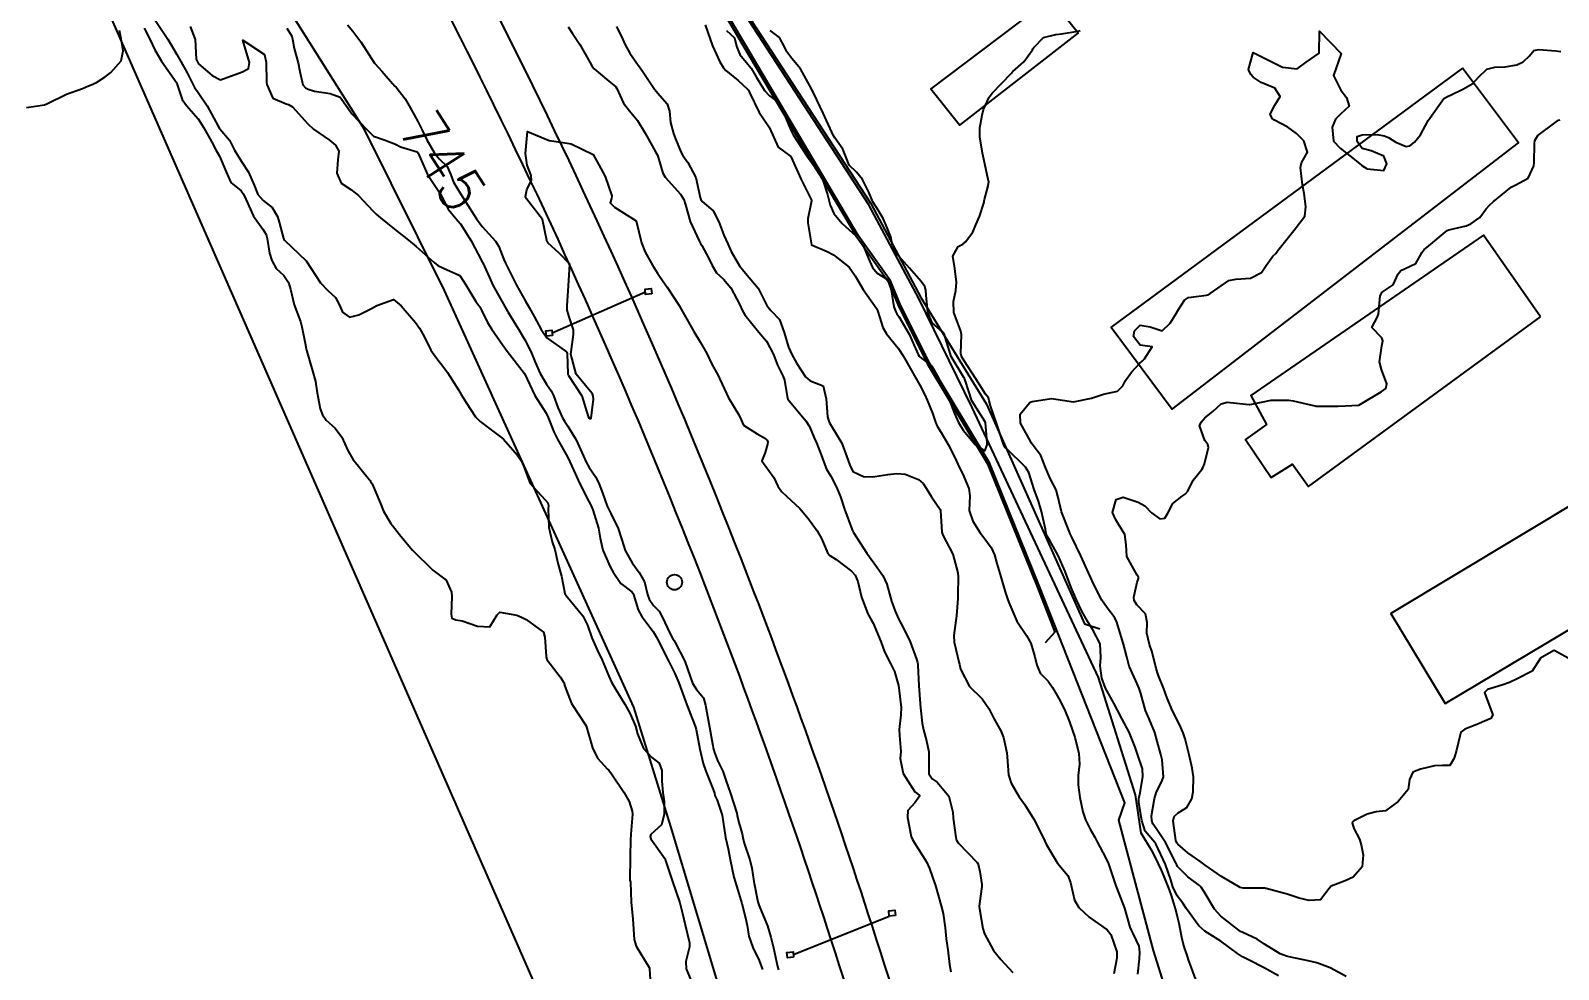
# Model space of a CAD drawing. Header units: metres. Extents: x 307586 to 320046, y 7427249 to 7434250.
# Drawn here: x 317847.4 to 317986.5, y 7431283.3 to 7431368.7 of the extents above; entities that cross this region are included whole.
import ezdxf
from ezdxf.enums import TextEntityAlignment as Align

# ---------------------------------------------------------------- set-up
doc = ezdxf.new("R2010")
doc.units = ezdxf.units.M
doc.header["$MEASUREMENT"] = 0
for name, color, linetype in [('Canaleta de Drenagem', 151, 'Continuous'), ('Cotas', 45, 'Continuous'), ('Curvas de Nivel 1m', 11, 'Continuous'), ('Curvas de Nivel 5m', 15, 'Continuous'), ('Divisa', 42, 'FENCELINE2'), ('Edificações', 30, 'Continuous'), ('Hidrografia', 140, 'Continuous'), ('Linha Férrea', 20, 'Continuous'), ('Portico', 45, 'Continuous'), ('Postes', 20, 'Continuous')]:
    doc.layers.add(name, color=color, linetype=linetype)
doc.styles.add('Style-STANDARD', font='STANDARD.shx')
doc.linetypes.add('FENCELINE2', pattern='A,0.25,-0.1,[132,ltypeshp.shx,S=0.1,R=0,X=-0.1,Y=0],-0.1,1', length=1.45)

msp = doc.modelspace()

# ---------------------------------------------------------------- linework, layer by layer
at = {"layer": 'Canaleta de Drenagem'}
for points in [[(317711.35, 7431642.24), (317738.13, 7431605.86), (317763.76, 7431571.78), (317776.08, 7431555.15), (317781.59, 7431546.59), (317786.01, 7431540.72), (317803.2, 7431518.55), (317828.62, 7431483.24), (317852.68, 7431450.67), (317882.51, 7431409.85), (317897.99, 7431388.52), (317907.86, 7431374.93), (317912.28, 7431367.41), (317922.62, 7431349.98), (317925.54, 7431345.86), (317926.4, 7431343.8), (317929.11, 7431338.36), (317934.57, 7431329.3), (317939.1, 7431318.05), (317940.7, 7431313.98), (317939.8, 7431313)], [(317732.78, 7431616.4), (317736.06, 7431612.49), (317738.72, 7431608.62), (317740.08, 7431606.21), (317742.14, 7431604.63), (317743.04, 7431602.43), (317747.85, 7431596.47), (317762.18, 7431577.19), (317764.51, 7431573.4), (317768.98, 7431567.77), (317775.53, 7431557.96), (317779.06, 7431552.98), (317782.37, 7431548.06), (317800.11, 7431525.98), (317823.75, 7431494.03), (317849.03, 7431459.11), (317877.77, 7431419.31), (317897.08, 7431392.73), (317912.99, 7431369.75), (317923.93, 7431352.98), (317928.48, 7431344.42), (317934.47, 7431334.71), (317943.39, 7431314.72), (317944.78, 7431314.29)]]:
    msp.add_lwpolyline(points, dxfattribs=at)
at = {"layer": 'Curvas de Nivel 1m', "flags": 128}
for points, elevation in [([(317858.78, 7431369.67), (317859.92, 7431367.93), (317860.74, 7431366.54), (317861.1, 7431365.91), (317861.69, 7431364.87), (317862.17, 7431363.9), (317862.36, 7431363.55), (317862.7, 7431363.08), (317863.5, 7431361.88), (317864.52, 7431360.02), (317864.6, 7431359.87), (317864.66, 7431359.79), (317865.53, 7431358.74), (317865.99, 7431357.85), (317866.63, 7431356.8), (317867.28, 7431355.83), (317867.78, 7431354.65), (317868.13, 7431353.82), (317868.59, 7431353.27), (317869.41, 7431352.63), (317869.9, 7431351.8), (317870.07, 7431351.3), (317870.46, 7431349.79), (317870.48, 7431349.73), (317870.54, 7431349.66), (317872.52, 7431347.77), (317873.82, 7431345.76), (317874.49, 7431345.07), (317875.18, 7431344.44), (317875.56, 7431343.73), (317875.84, 7431343.1), (317876.46, 7431342.65), (317877.33, 7431342.84), (317878.47, 7431343.42), (317878.96, 7431343.69), (317880.48, 7431344.26), (317881.18, 7431343.66), (317882.46, 7431342.16), (317882.83, 7431341.65), (317883.28, 7431340.81), (317883.87, 7431339.64), (317884.42, 7431338.88), (317884.97, 7431338.18), (317885.38, 7431337.62), (317886.38, 7431336.04), (317886.64, 7431335.6), (317887.08, 7431334.88), (317887.93, 7431333.58), (317888.35, 7431333.14), (317889.24, 7431332.47), (317890.33, 7431331.67), (317890.48, 7431331.55), (317891.73, 7431330.12), (317892.13, 7431329.53), (317892.3, 7431329.11), (317892.93, 7431327.52), (317894.27, 7431326.03), (317894.52, 7431325.76), (317894.58, 7431325.51), (317894.56, 7431325.21), (317894.62, 7431323.5), (317894.93, 7431322.21), (317895.17, 7431321.5), (317895.44, 7431320.25), (317895.64, 7431319.49), (317895.76, 7431319.07), (317896.06, 7431317.48), (317896.09, 7431317.41), (317896.16, 7431317.33), (317897.7, 7431315.46), (317898.13, 7431314.61), (317898.52, 7431313.45), (317899.02, 7431312.36), (317899.48, 7431311.44), (317900.07, 7431309.97), (317900.31, 7431309.43), (317900.72, 7431308.76), (317901.55, 7431307.41), (317902.03, 7431306.55), (317902.52, 7431305.41), (317902.7, 7431304.72), (317903.25, 7431303.4), (317903.98, 7431302.57), (317904.66, 7431302.06), (317904.91, 7431301.38), (317904.91, 7431300.42), (317905, 7431299.37), (317905.12, 7431298.55), (317905.13, 7431297.37), (317904.86, 7431296.43), (317903.9, 7431295.57), (317903.84, 7431295.38), (317903.9, 7431295.16), (317905.17, 7431293.37), (317905.85, 7431291.36), (317906.53, 7431289.35), (317906.79, 7431288.37), (317907.02, 7431287.35), (317907.43, 7431285.7), (317907.43, 7431285.34), (317907.1, 7431284.01), (317907.13, 7431283.35), (317907.74, 7431281.87)], 748), ([(317847.04, 7431361.72), (317848.69, 7431361.98), (317848.75, 7431362), (317848.9, 7431362.06), (317850.7, 7431362.95), (317852.15, 7431363.46), (317852.71, 7431363.7), (317852.93, 7431363.79), (317853.42, 7431364), (317854.21, 7431364.51), (317854.72, 7431364.9), (317855.67, 7431365.98), (317855.85, 7431366.87), (317855.67, 7431367.98), (317855.52, 7431368.73)], 749), ([(317857.78, 7431368.94), (317858.27, 7431367.94), (317858.75, 7431366.97), (317859.35, 7431365.93), (317860.71, 7431363.99), (317860.74, 7431363.95), (317860.75, 7431363.92), (317861.23, 7431362.45), (317861.61, 7431361.91), (317862.68, 7431360.7), (317863.21, 7431359.88), (317863.94, 7431358.58), (317864.3, 7431357.87), (317864.63, 7431357.29), (317865.24, 7431355.86), (317865.66, 7431354.91), (317866.6, 7431354.13), (317866.82, 7431353.84), (317867.03, 7431353.39), (317867.72, 7431351.83), (317868.56, 7431350.66), (317868.89, 7431350.16), (317868.98, 7431349.81), (317869.18, 7431348.46), (317869.4, 7431347.81), (317869.79, 7431347.08), (317870.5, 7431346.44), (317870.92, 7431345.79), (317871.09, 7431345.18), (317871.44, 7431343.78), (317871.99, 7431342.25), (317872.14, 7431341.77), (317872.43, 7431340.27), (317872.53, 7431339.77), (317872.55, 7431339.64), (317873.11, 7431337.76), (317873.36, 7431336.79), (317873.51, 7431335.76), (317873.8, 7431334.31), (317874.01, 7431333.75), (317874.35, 7431333.27), (317875.15, 7431332.55), (317875.77, 7431331.73), (317876.31, 7431330.5), (317876.76, 7431329.72), (317878.28, 7431327.84), (317878.35, 7431327.77), (317878.39, 7431327.7), (317878.52, 7431327.46), (317879.28, 7431325.68), (317879.56, 7431324.99), (317880.23, 7431323.85), (317880.38, 7431323.67), (317881.03, 7431322.86), (317882.02, 7431321.65), (317882.21, 7431321.45), (317884.05, 7431319.63), (317884.18, 7431319.53), (317885.27, 7431318.71), (317885.74, 7431317.61), (317885.78, 7431317.23), (317885.72, 7431315.61), (317885.78, 7431315.25), (317886.14, 7431315.11), (317886.72, 7431315.01), (317888.13, 7431314.53), (317889.24, 7431314.45), (317889.9, 7431315.55), (317890.15, 7431315.81), (317891.7, 7431315.53), (317892.14, 7431315.34), (317892.54, 7431315.12), (317894.12, 7431313.96), (317894.24, 7431313.51), (317894.36, 7431311.77), (317894.44, 7431311.5), (317895.64, 7431309.92), (317895.93, 7431309.48), (317895.97, 7431309.39), (317896.06, 7431309.07), (317896.67, 7431307.47), (317898.02, 7431305.46), (317898.6, 7431303.45), (317899.04, 7431302.5), (317899.97, 7431301.52), (317900.07, 7431301.43), (317900.32, 7431301.08), (317901.44, 7431299.42), (317901.93, 7431298.56), (317902.21, 7431297.69), (317902.24, 7431297.41), (317902.08, 7431295.58), (317902.07, 7431295.41), (317902.06, 7431295.24), (317902.03, 7431293.41), (317901.99, 7431291.54), (317902, 7431291.41), (317902.04, 7431291.22), (317902.12, 7431289.41), (317902.26, 7431287.86), (317902.3, 7431287.4), (317902.39, 7431286.01), (317902.58, 7431285.4), (317903.75, 7431283.46), (317903.78, 7431283.38), (317903.79, 7431283.34), (317903.89, 7431281.38)], 749), ([(317861.96, 7431369.09), (317862.4, 7431367.9), (317862.51, 7431366.12), (317862.61, 7431365.89), (317862.66, 7431365.81), (317862.73, 7431365.71), (317863.97, 7431364.63), (317864.72, 7431364.25), (317865.31, 7431364.45), (317866.72, 7431364.97), (317867.28, 7431365.28), (317867.36, 7431365.83), (317866.76, 7431367.84), (317868.74, 7431366.54), (317868.87, 7431365.82), (317868.92, 7431364.02), (317868.93, 7431363.82), (317869.47, 7431362.58), (317870.7, 7431362.07), (317870.91, 7431362.01), (317871.29, 7431361.79), (317872.67, 7431360.25), (317873.18, 7431359.76), (317874.65, 7431358.74), (317875.2, 7431358.29), (317875.48, 7431357.74), (317875.41, 7431356.96), (317875.31, 7431355.74), (317875.72, 7431354.85), (317876.6, 7431354.26), (317877.29, 7431353.71), (317878.58, 7431352.31), (317878.9, 7431352.02), (317879.3, 7431351.69), (317880.56, 7431350.64), (317881.83, 7431349.66), (317882.54, 7431349.07), (317884.16, 7431347.63), (317884.52, 7431347.34), (317885.03, 7431347.11), (317886.51, 7431346.42), (317887.07, 7431345.59), (317887.98, 7431344.08), (317888.32, 7431343.58), (317888.47, 7431343.28), (317889.04, 7431342.15), (317889.41, 7431341.57), (317890.43, 7431340.1), (317890.82, 7431339.55), (317892.4, 7431337.53), (317893.35, 7431335.52), (317894.36, 7431333.9), (317894.55, 7431333.51), (317895.06, 7431332.22), (317895.45, 7431331.49), (317896.31, 7431329.94), (317896.52, 7431329.48), (317896.71, 7431329.07), (317897.45, 7431327.47), (317898.27, 7431325.87), (317898.4, 7431325.59), (317898.46, 7431325.46), (317898.61, 7431325.1), (317899.15, 7431323.45), (317899.3, 7431322.52), (317899.52, 7431321.44), (317900.19, 7431319.93), (317900.46, 7431319.43), (317901.16, 7431318.4), (317902.17, 7431317.64), (317902.27, 7431317.52), (317902.31, 7431317.41), (317902.75, 7431316), (317903.08, 7431315.4), (317904.12, 7431314.03), (317904.52, 7431313.38), (317905.03, 7431312.3), (317905.5, 7431311.37), (317906.08, 7431310.21), (317906.45, 7431309.36), (317906.7, 7431308.71), (317907.17, 7431307.35), (317907.94, 7431305.43), (317907.97, 7431305.34), (317908.02, 7431305.13), (317908.37, 7431303.33), (317908.67, 7431302.02), (317908.91, 7431301.33), (317909.59, 7431299.67), (317909.69, 7431299.31), (317909.74, 7431299.11), (317909.94, 7431298.7), (317910.39, 7431297.31), (317910.5, 7431296.72), (317910.71, 7431295.3), (317910.93, 7431294.26), (317911.13, 7431293.3), (317911.46, 7431291.69), (317911.57, 7431291.29), (317911.84, 7431290.51), (317912.18, 7431289.28), (317912.51, 7431287.98), (317912.66, 7431287.28), (317912.83, 7431286.31), (317913.2, 7431285.27), (317913.77, 7431284.08), (317914.08, 7431283.26)], 747), ([(317870.77, 7431368.95), (317871.2, 7431368.22), (317871.31, 7431367.79), (317871.44, 7431367.1), (317871.78, 7431365.78), (317871.93, 7431364.99), (317872.22, 7431363.78), (317872.46, 7431363.52), (317872.71, 7431363.39), (317873.27, 7431363.2), (317874.71, 7431363), (317875.63, 7431362.66), (317876.29, 7431361.73), (317876.68, 7431361.16), (317878.04, 7431359.71), (317878.66, 7431359.11), (317879.72, 7431358.75), (317880.65, 7431358.39), (317881.11, 7431358.13), (317882.64, 7431357.68), (317882.67, 7431357.65), (317882.71, 7431357.58), (317883.58, 7431355.64), (317884.6, 7431354.09), (317884.78, 7431353.81), (317884.87, 7431353.63), (317885.44, 7431352.47), (317886.16, 7431351.61), (317886.57, 7431351.13), (317887.54, 7431349.59), (317888.52, 7431347.74), (317888.58, 7431347.64), (317888.61, 7431347.58), (317889.2, 7431346.26), (317889.53, 7431345.56), (317890.48, 7431343.82), (317890.63, 7431343.55), (317890.88, 7431343.14), (317891.85, 7431341.54), (317892.44, 7431340.57), (317892.98, 7431339.52), (317893.37, 7431338.56), (317893.82, 7431337.52), (317894.39, 7431336.56), (317894.83, 7431335.94), (317895.03, 7431335.5), (317895.45, 7431334.41), (317895.87, 7431333.49), (317896.04, 7431333.17), (317896.35, 7431332.71), (317897.1, 7431331.47), (317897.78, 7431329.99), (317898.01, 7431329.46), (317898.3, 7431328.97), (317898.91, 7431328.07), (317899.19, 7431327.45), (317899.49, 7431326.65), (317899.94, 7431325.43), (317900.25, 7431324.76), (317900.93, 7431323.42), (317901.27, 7431322.37), (317901.56, 7431321.42), (317902.2, 7431320.27), (317902.84, 7431319.4), (317903.33, 7431318.55), (317903.61, 7431317.4), (317903.74, 7431316.98), (317904.15, 7431316.39), (317904.65, 7431315.88), (317904.94, 7431315.38), (317905.66, 7431313.83), (317905.92, 7431313.36), (317905.99, 7431313.24), (317906.11, 7431313.03), (317907, 7431311.35), (317907.48, 7431309.94), (317907.69, 7431309.34), (317908.06, 7431308.77), (317908.71, 7431307.99), (317908.87, 7431307.33), (317909.05, 7431306.34), (317909.25, 7431305.32), (317909.52, 7431303.8), (317909.61, 7431303.32), (317909.69, 7431303.01), (317909.98, 7431302.31), (317910.45, 7431301.31), (317910.74, 7431300.52), (317911.16, 7431299.3), (317911.73, 7431297.49), (317911.77, 7431297.29), (317911.92, 7431296.66), (317912.23, 7431295.61), (317912.29, 7431295.28), (317912.4, 7431294.77), (317912.92, 7431293.27), (317913.09, 7431292.49), (317913.27, 7431291.27), (317913.66, 7431289.43), (317913.7, 7431289.26), (317913.73, 7431289.17), (317913.82, 7431288.93), (317914.52, 7431287.25), (317914.83, 7431286.21), (317915.07, 7431285.25), (317915.45, 7431283.55), (317915.54, 7431283.24)], 746), ([(317896.37, 7431369.07), (317896.77, 7431368.47), (317897.44, 7431367.47), (317898.35, 7431365.86), (317898.57, 7431365.46), (317898.74, 7431365.24), (317899.91, 7431364.27), (317900.72, 7431363.59), (317900.8, 7431363.44), (317901.4, 7431362.13), (317901.96, 7431361.42), (317902.68, 7431360.55), (317903.38, 7431359.4), (317904.34, 7431357.7), (317904.5, 7431357.39), (317904.64, 7431356.98), (317905, 7431355.76), (317905.22, 7431355.38), (317906.6, 7431353.84), (317906.9, 7431353.36), (317907.07, 7431352.87), (317907.49, 7431351.35), (317908.3, 7431349.59), (317908.44, 7431349.34), (317908.54, 7431349.15), (317909.17, 7431347.97), (317909.48, 7431347.33), (317909.88, 7431346.68), (317910.51, 7431346.1), (317911.18, 7431345.3), (317912.02, 7431343.76), (317912.23, 7431343.29), (317912.47, 7431342.84), (317913.73, 7431341.28), (317914.44, 7431340.46), (317915.07, 7431339.26), (317915.44, 7431338.28), (317915.94, 7431337.25), (317916.07, 7431336.91), (317916.35, 7431335.24), (317916.38, 7431335.19), (317918.01, 7431333.22), (317918.35, 7431332.68), (317918.79, 7431331.67), (317918.98, 7431331.21), (317919.41, 7431330.11), (317919.74, 7431329.2), (317919.91, 7431328.81), (317920.29, 7431328.18), (317920.82, 7431327.18), (317921.17, 7431326.28), (317921.53, 7431325.18), (317922.23, 7431323.28), (317922.29, 7431323.17), (317922.36, 7431323.04), (317923.57, 7431321.16), (317924.2, 7431320.29), (317925.02, 7431319.14), (317925.39, 7431318.34), (317925.73, 7431317.13), (317925.83, 7431316.79), (317926.15, 7431315.9), (317926.49, 7431315.12), (317926.9, 7431314.34), (317927.52, 7431313.11), (317928.1, 7431311.51), (317928.2, 7431311.2), (317928.22, 7431311.1), (317928.22, 7431310.97), (317928.3, 7431309.1), (317928.42, 7431307.47), (317928.45, 7431307.09), (317928.62, 7431305.68), (317928.74, 7431305.09), (317929, 7431304.09), (317929.22, 7431303.08), (317929.22, 7431302.31), (317929.21, 7431301.08), (317929.53, 7431300.64), (317929.97, 7431300.32), (317931.03, 7431299.06), (317931.41, 7431297.58), (317931.44, 7431297.05), (317931.68, 7431295.28), (317931.74, 7431295.05), (317931.9, 7431294.81), (317933.63, 7431293.02), (317933.72, 7431292.87), (317933.86, 7431292.2), (317934.03, 7431291.02), (317934.03, 7431290.84), (317933.84, 7431289.28), (317933.81, 7431289.02), (317933.83, 7431288.8), (317934.13, 7431287.02), (317934.29, 7431286.53), (317935.1, 7431285.01), (317935.77, 7431284.17), (317936.87, 7431282.99)], 744), ([(317900.78, 7431369.11), (317901.32, 7431367.98), (317901.56, 7431367.43), (317901.99, 7431366.66), (317902.74, 7431365.58), (317902.87, 7431365.41), (317903.2, 7431364.94), (317904.25, 7431363.39), (317904.71, 7431362.82), (317905.4, 7431362.07), (317905.6, 7431361.38), (317905.7, 7431360.35), (317905.97, 7431359.37), (317906.16, 7431358.87), (317906.65, 7431357.68), (317906.81, 7431357.36), (317907.26, 7431356.73), (317908, 7431355.35), (317908.4, 7431353.54), (317908.47, 7431353.34), (317908.59, 7431353.17), (317909.58, 7431352.32), (317910.1, 7431351.32), (317910.55, 7431350.1), (317910.91, 7431349.31), (317911.22, 7431348.61), (317911.98, 7431347.3), (317912.52, 7431346.64), (317913.68, 7431345.28), (317914.48, 7431343.71), (317914.84, 7431343.26), (317915.63, 7431342.42), (317916.05, 7431341.25), (317916.43, 7431339.9), (317916.75, 7431339.24), (317917.2, 7431338.44), (317917.98, 7431337.22), (317918.4, 7431336.86), (317919.59, 7431336.39), (317919.86, 7431335.2), (317919.99, 7431333.57), (317920.11, 7431333.19), (317920.18, 7431333.03), (317920.35, 7431332.72), (317921.3, 7431331.18), (317921.88, 7431329.61), (317922.01, 7431329.17), (317922.3, 7431328.61), (317923.33, 7431328.12), (317924.29, 7431328.14), (317925.48, 7431328.32), (317926.3, 7431328.41), (317927.07, 7431328.34), (317928.29, 7431327.86), (317928.69, 7431327.5), (317928.97, 7431327.09), (317929.47, 7431326.28), (317930.26, 7431325.13), (317930.29, 7431325.07), (317930.29, 7431325.04), (317930.4, 7431323.07), (317930.49, 7431322.81), (317931.4, 7431321.06), (317931.86, 7431319.38), (317931.89, 7431319.05), (317931.87, 7431317.34), (317931.87, 7431317.05), (317931.74, 7431315.47), (317931.68, 7431315.05), (317931.5, 7431313.68), (317931.52, 7431313.06), (317931.99, 7431311.16), (317932.01, 7431311.05), (317932.09, 7431310.6), (317932.91, 7431309.04), (317934.06, 7431307.91), (317934.67, 7431307.02), (317935.14, 7431306.12), (317935.76, 7431305), (317936.01, 7431304.38), (317936.33, 7431303), (317936.34, 7431302.64), (317936.47, 7431301), (317936.72, 7431300.24), (317937.44, 7431298.99), (317937.94, 7431298.31), (317938.77, 7431296.97), (317939.17, 7431296.21), (317939.78, 7431294.95), (317939.9, 7431294.67), (317940.94, 7431292.94), (317941.86, 7431291.83), (317942.12, 7431291.19), (317942.17, 7431290.93), (317942.49, 7431289.58), (317942.88, 7431288.91), (317943.82, 7431288.05), (317945.47, 7431286.88), (317945.8, 7431286.46), (317946.35, 7431284.87), (317946.35, 7431284.3), (317946.06, 7431282.88)], 743), ([(317908.86, 7431369.26), (317909.51, 7431367.33), (317910.2, 7431365.87), (317910.52, 7431365.32), (317910.74, 7431365.09), (317911.85, 7431364.17), (317912.71, 7431363.4), (317912.8, 7431363.29), (317912.9, 7431363.1), (317913.78, 7431361.28), (317914.67, 7431359.94), (317914.99, 7431359.27), (317915.49, 7431358.1), (317916.64, 7431357.25), (317916.68, 7431357.2), (317917.55, 7431355.23), (317918.53, 7431353.29), (317918.54, 7431353.22), (317918.21, 7431351.59), (317918.19, 7431351.22), (317918.54, 7431349.22), (317919.96, 7431348.62), (317920.53, 7431348.31), (317921.95, 7431347.18), (317922.52, 7431346.41), (317923.24, 7431345.16), (317924.48, 7431343.39), (317924.58, 7431343.15), (317925.02, 7431341.71), (317925.37, 7431341.14), (317926.43, 7431339.83), (317926.88, 7431339.12), (317927.53, 7431337.99), (317928.02, 7431337.1), (317928.4, 7431336.45), (317928.85, 7431335.56), (317929.05, 7431335.09), (317929.54, 7431333.9), (317929.83, 7431333.08), (317929.98, 7431332.71), (317930.34, 7431332.16), (317930.99, 7431331.06), (317931.64, 7431329.74), (317931.95, 7431329.05), (317932.3, 7431328.35), (317932.86, 7431327.04), (317932.94, 7431326.38), (317932.9, 7431325.04), (317933.22, 7431324.07), (317933.88, 7431323.03), (317934.23, 7431322.58), (317934.89, 7431321.69), (317935.2, 7431321.02), (317935.41, 7431320.22), (317935.76, 7431319.01), (317936.17, 7431317.65), (317936.38, 7431317), (317936.49, 7431316.66), (317937.22, 7431314.99), (317938.12, 7431313.66), (317938.5, 7431312.97), (317938.87, 7431311.74), (317939.05, 7431310.97), (317939.36, 7431310.23), (317940.08, 7431309.52), (317940.49, 7431308.95), (317941.06, 7431307.94), (317941.56, 7431306.93), (317942.03, 7431305.81), (317942.34, 7431304.93), (317942.51, 7431304.43), (317942.89, 7431302.92), (317942.93, 7431301.97), (317942.82, 7431300.92), (317942.81, 7431300.07), (317942.96, 7431298.92), (317943.24, 7431297.61), (317943.47, 7431296.91), (317943.91, 7431296.05), (317944.32, 7431295.31), (317944.53, 7431294.9), (317945.31, 7431293.46), (317945.58, 7431292.88), (317945.86, 7431292.07), (317946.25, 7431290.88), (317946.53, 7431290.19), (317947.04, 7431288.87), (317947.53, 7431287.14), (317947.64, 7431286.86), (317947.8, 7431286.54), (317948.33, 7431285.4), (317948.41, 7431284.85), (317948.37, 7431284.26), (317948.23, 7431282.85)], 742), ([(317910.78, 7431368.73), (317911.53, 7431368.07), (317911.7, 7431367.31), (317912, 7431366.55), (317912.75, 7431365.68), (317913.03, 7431365.29), (317913.48, 7431364.53), (317914.24, 7431363.27), (317914.71, 7431362.78), (317915.59, 7431362.15), (317915.98, 7431361.25), (317916.67, 7431359.59), (317916.87, 7431359.24), (317917.26, 7431358.63), (317918.18, 7431357.22), (317918.64, 7431356.57), (317919.52, 7431355.21), (317920, 7431353.8), (317920.13, 7431353.2), (317920.23, 7431352.83), (317920.58, 7431352.08), (317921.34, 7431351.18), (317922.56, 7431350.03), (317923.24, 7431349.16), (317923.71, 7431347.98), (317924.09, 7431347.15), (317924.52, 7431346.66), (317925.44, 7431346.07), (317925.79, 7431345.13), (317926.03, 7431343.58), (317926.21, 7431343.12), (317926.3, 7431342.95), (317926.47, 7431342.69), (317927.43, 7431341.11), (317928.26, 7431339.26), (317928.34, 7431339.1), (317928.42, 7431339.01), (317929.5, 7431338.17), (317930.13, 7431337.07), (317930.2, 7431336.88), (317930.4, 7431336.41), (317931.1, 7431335.06), (317931.55, 7431333.87), (317931.91, 7431333.05), (317932.35, 7431332.35), (317933.43, 7431331.04), (317934.33, 7431330.48), (317934.54, 7431331.03), (317934.54, 7431331.23), (317934.38, 7431333.03), (317934.35, 7431333.12), (317933.14, 7431335.04), (317932.53, 7431336.92), (317932.47, 7431337.05), (317932.4, 7431337.16), (317931.25, 7431339.06), (317930.71, 7431340.81), (317930.64, 7431341.07), (317930.46, 7431341.32), (317929.51, 7431342.13), (317929.14, 7431343.09), (317928.96, 7431344.63), (317928.94, 7431345.09), (317928.85, 7431345.44), (317928.51, 7431345.9), (317927.45, 7431347.11), (317926.53, 7431348.17), (317926.07, 7431348.66), (317925.92, 7431349.13), (317925.75, 7431349.94), (317925.28, 7431351.14), (317925.05, 7431351.62), (317924.59, 7431352.38), (317924.13, 7431353.15), (317923.74, 7431354.03), (317923.17, 7431355.16), (317922.63, 7431355.83), (317921.95, 7431356.49), (317921.7, 7431357.18), (317921.39, 7431357.93), (317920.66, 7431358.96), (317920.52, 7431359.2), (317920.38, 7431359.49), (317919.61, 7431361.21), (317918.71, 7431363.06), (317918.62, 7431363.22), (317918.52, 7431363.41), (317917.52, 7431365.23), (317916.75, 7431366.18), (317916.3, 7431366.79), (317916.08, 7431367.25), (317915.62, 7431368.1), (317914.78, 7431368.73)], 741), ([(317961.06, 7431282.7), (317959.76, 7431283.42), (317958.39, 7431284.11), (317957.78, 7431284.43), (317957.31, 7431284.74), (317955.79, 7431285.84), (317954.34, 7431286.77), (317953.81, 7431287.24), (317952.68, 7431288.8), (317952.34, 7431289.3), (317951.84, 7431289.99), (317951.43, 7431290.81), (317951.25, 7431291.43), (317950.76, 7431292.82), (317949.9, 7431294.71), (317949.81, 7431294.83), (317948.92, 7431295.85), (317948.6, 7431296.85), (317948.35, 7431298.45), (317948.35, 7431298.85), (317948.47, 7431299.36), (317948.7, 7431300.85), (317948.67, 7431301.54), (317948.23, 7431302.86), (317948, 7431303.5), (317947.46, 7431304.87), (317946.83, 7431306.07), (317946.39, 7431306.88), (317946.05, 7431307.5), (317945.3, 7431308.89), (317944.96, 7431309.78), (317944.82, 7431310.9), (317944.88, 7431311.67), (317944.81, 7431312.9), (317944.13, 7431314.26), (317943.7, 7431314.91), (317943.13, 7431315.94), (317942.66, 7431316.93), (317942.18, 7431318.05), (317941.84, 7431318.93), (317941.64, 7431319.5), (317941, 7431320.94), (317940.23, 7431322.32), (317939.99, 7431322.71), (317939.91, 7431322.95), (317939.84, 7431323.36), (317939.48, 7431324.96), (317939.21, 7431325.9), (317938.8, 7431326.97), (317938.31, 7431328.5), (317938.03, 7431328.98), (317936.33, 7431330.67), (317936.15, 7431330.82), (317936.05, 7431331), (317935.62, 7431332.28), (317935.38, 7431333.01), (317934.82, 7431334.58), (317934.72, 7431335.02), (317934.65, 7431335.29), (317934.39, 7431335.65), (317933.51, 7431337.04), (317932.43, 7431338.68), (317932.2, 7431339.05), (317932.13, 7431339.35), (317932.2, 7431341.05), (317932.13, 7431341.38), (317931.48, 7431343.06), (317931.47, 7431344.08), (317931.67, 7431345.06), (317931.74, 7431345.83), (317931.58, 7431347.06), (317931.4, 7431348.2), (317931.9, 7431349.06), (317932.32, 7431349.29), (317932.56, 7431349.49), (317933.22, 7431350.39), (317933.49, 7431351.04), (317933.82, 7431351.8), (317934.21, 7431353.03), (317934.28, 7431353.35), (317934.62, 7431354.61), (317934.68, 7431354.98), (317934.65, 7431355.03), (317934.65, 7431355.05), (317934.62, 7431355.18), (317934.23, 7431357.03), (317934.11, 7431357.57), (317933.85, 7431359.04), (317933.85, 7431359.87), (317934.06, 7431361.04), (317934.2, 7431361.53), (317934.71, 7431362.65), (317934.98, 7431363.03), (317935.82, 7431363.92), (317936.74, 7431364.86), (317936.81, 7431364.93), (317936.88, 7431365), (317937.87, 7431365.87), (317938.66, 7431366.98), (317938.69, 7431367.05), (317938.77, 7431367.17), (317939.67, 7431368.08), (317940.78, 7431368.37), (317941.31, 7431368.43), (317942.79, 7431368.66), (317942.99, 7431368.73)], 742), ([(317967.22, 7431282.63), (317965.76, 7431283.42), (317964.55, 7431283.88), (317963.77, 7431284.07), (317962.02, 7431284.44), (317961.78, 7431284.5), (317961.22, 7431284.7), (317959.79, 7431285.59), (317959.12, 7431286.04), (317957.8, 7431286.63), (317957.59, 7431286.74), (317955.82, 7431288.13), (317955.22, 7431288.77), (317954.29, 7431290.33), (317954.01, 7431290.78), (317953.85, 7431290.93), (317952.79, 7431291.72), (317951.87, 7431292.66), (317951.79, 7431292.81), (317951.72, 7431292.97), (317950.76, 7431294.82), (317949.92, 7431296.1), (317949.62, 7431296.53), (317949.52, 7431296.84), (317949.5, 7431297.27), (317949.77, 7431298.83), (317949.96, 7431299.45), (317950.42, 7431300.37), (317950.59, 7431300.82), (317950.45, 7431302.37), (317950.33, 7431302.83), (317950.01, 7431304.07), (317949.8, 7431304.83), (317949.28, 7431306.09), (317948.96, 7431306.85), (317948.51, 7431308.4), (317948.37, 7431308.86), (317948.29, 7431309.07), (317948.08, 7431309.55), (317947.46, 7431310.87), (317947.25, 7431311.72), (317946.93, 7431312.87), (317946.43, 7431314.58), (317946.34, 7431314.88), (317946.15, 7431315.27), (317945.46, 7431316.19), (317944.97, 7431316.9), (317944.19, 7431318.44), (317943.98, 7431318.91), (317943.79, 7431319.32), (317943.06, 7431320.92), (317942.23, 7431322.61), (317942.1, 7431322.93), (317942.01, 7431323.16), (317941.31, 7431324.94), (317941, 7431326.22), (317940.82, 7431326.94), (317940.3, 7431327.89), (317939.84, 7431328.96), (317939.4, 7431330.04), (317938.72, 7431330.97), (317938.55, 7431331.19), (317938.34, 7431331.56), (317937.57, 7431332.99), (317937.54, 7431333.82), (317938.38, 7431334.86), (317938.45, 7431334.91), (317938.63, 7431334.98), (317940.39, 7431335.24), (317942.38, 7431334.93), (317944.04, 7431335.26), (317944.39, 7431335.38), (317945.12, 7431335.63), (317946.39, 7431335.91), (317946.89, 7431336.39), (317947.13, 7431336.87), (317947.66, 7431337.63), (317948.43, 7431338.45), (317948.64, 7431338.64), (317948.85, 7431338.85), (317949.55, 7431339.95), (317948.45, 7431340.08), (317947.86, 7431340.87), (317947.93, 7431341.4), (317948.46, 7431341.92), (317949.37, 7431341.76), (317950.46, 7431341.41), (317951.2, 7431342.09), (317951.64, 7431342.82), (317951.95, 7431343.34), (317952.49, 7431344.19), (317952.87, 7431344.44), (317954.5, 7431344.63), (317954.63, 7431344.66), (317954.83, 7431344.79), (317956.52, 7431345.98), (317957.16, 7431346.11), (317958.52, 7431346.18), (317959.52, 7431346.72), (317959.93, 7431347.33), (317960.55, 7431348.18), (317960.8, 7431348.45), (317961, 7431348.71), (317962.57, 7431350.69), (317963.44, 7431351.83), (317963.53, 7431352.68), (317963.38, 7431353.91), (317963.25, 7431354.68), (317963.06, 7431356.26), (317963.16, 7431356.68), (317963.69, 7431357.65), (317963.35, 7431358.68), (317962.68, 7431359.35), (317961.91, 7431359.93), (317960.69, 7431360.57), (317960.48, 7431360.72), (317960.29, 7431361.13), (317960.71, 7431361.93), (317961.21, 7431362.71), (317960.72, 7431363.47), (317959.48, 7431363.99), (317958.74, 7431364.49), (317958.53, 7431364.74), (317958.32, 7431365.17), (317958.76, 7431366.74), (317960.75, 7431365.72), (317961.42, 7431365.38), (317962.75, 7431365.25), (317963.59, 7431365.85), (317964.76, 7431366.67), (317964.79, 7431368.67), (317966.76, 7431366.64), (317966.07, 7431364.65), (317966.72, 7431363.31), (317967.26, 7431362.63), (317967.5, 7431361.84), (317966.7, 7431361.11), (317966.26, 7431360.65), (317965.95, 7431359.92), (317966.05, 7431358.65), (317966.66, 7431358.01), (317968.43, 7431356.62), (317968.64, 7431356.45), (317969.12, 7431356.14), (317970.64, 7431356), (317970.93, 7431356.6), (317970.65, 7431357.3), (317969.49, 7431357.78), (317968.66, 7431357.98), (317968.22, 7431358.62), (317968.22, 7431359.08), (317968.68, 7431359.23), (317970.03, 7431359.26), (317970.68, 7431359.14), (317971.07, 7431358.98), (317971.74, 7431358.58), (317972.67, 7431358.16), (317973, 7431358.23), (317973.43, 7431358.56), (317974, 7431359.23), (317974.69, 7431360.55), (317976.1, 7431362.53), (317976.49, 7431362.75), (317976.72, 7431362.85), (317977.85, 7431363.39), (317978.74, 7431363.9), (317979.03, 7431364.2), (317979.26, 7431364.49), (317980.04, 7431365.2), (317980.75, 7431365.38), (317981.7, 7431365.42), (317982.75, 7431365.62), (317983.32, 7431365.88), (317983.9, 7431366.44), (317984.3, 7431366.91), (317984.77, 7431367.01), (317986.3, 7431366.87), (317986.77, 7431366.81)], 743), ([(317988.11, 7431311.25), (317986.23, 7431312.29), (317986.12, 7431312.31), (317984.91, 7431311.62), (317984.14, 7431310.43), (317984.09, 7431310.39), (317982.79, 7431309.74), (317982.08, 7431309.38), (317981.38, 7431309.16), (317980.08, 7431308.76), (317979.82, 7431308.47), (317980.06, 7431307.82), (317980.56, 7431306.46), (317980.39, 7431306.11), (317980.04, 7431305.96), (317979.12, 7431305.57), (317978.03, 7431305.15), (317977.67, 7431304.86), (317977.57, 7431304.5), (317977.27, 7431303.25), (317977.05, 7431302.51), (317976.66, 7431301.84), (317975.99, 7431301.83), (317975.27, 7431301.81), (317973.98, 7431301.51), (317973.3, 7431301.23), (317972.97, 7431300.56), (317972.86, 7431299.66), (317971.95, 7431298.57), (317970.81, 7431297.71), (317969.94, 7431297.62), (317969.14, 7431297.4), (317967.93, 7431296.82), (317967.81, 7431296.74), (317967.75, 7431296.62), (317967.92, 7431296.12), (317968.42, 7431295.13), (317968.58, 7431294.61), (317968.78, 7431293.72), (317968.68, 7431292.61), (317967.86, 7431291.69), (317967.13, 7431291.35), (317965.86, 7431290.86), (317965.68, 7431290.64), (317964.87, 7431289.62), (317963.84, 7431289.55), (317962.95, 7431289.78), (317961.85, 7431290.12), (317959.92, 7431290.64), (317959.85, 7431290.66), (317959.81, 7431290.67), (317957.85, 7431290.67), (317957.56, 7431290.74), (317955.86, 7431291.75), (317954.39, 7431292.77), (317953.88, 7431293.14), (317952.79, 7431293.9), (317951.9, 7431294.68), (317951.81, 7431294.81), (317951.71, 7431295.01), (317951.45, 7431296.81), (317951.55, 7431297.19), (317951.93, 7431297.54), (317952.72, 7431298.02), (317953.15, 7431298.8), (317953.3, 7431299.45), (317953.32, 7431300.8), (317953.18, 7431301.6), (317952.92, 7431302.8), (317952.55, 7431304.27), (317952.38, 7431304.81), (317952.03, 7431305.56), (317951.41, 7431306.82), (317950.92, 7431307.96), (317950.63, 7431308.82), (317950.09, 7431310.09), (317949.92, 7431310.66), (317949.88, 7431310.83), (317949.52, 7431312.25), (317949.31, 7431312.84), (317949.08, 7431313.89), (317949.09, 7431314.85), (317948.95, 7431315.65), (317948.16, 7431316.46), (317947.92, 7431316.86), (317947.87, 7431317.16), (317948.19, 7431318.54), (317948.28, 7431318.77), (317948.32, 7431318.86), (317948.32, 7431318.98), (317948.2, 7431319.15), (317947.25, 7431320.87), (317947.17, 7431321.92), (317947.05, 7431322.87), (317946.25, 7431324.2), (317945.95, 7431324.88), (317946.27, 7431326.06), (317946.9, 7431326.25), (317948.27, 7431325.8), (317948.88, 7431325.46), (317949.49, 7431324.84), (317950.26, 7431324.3), (317950.72, 7431324.36), (317950.97, 7431324.82), (317951.42, 7431325.67), (317952.28, 7431326.36), (317952.57, 7431326.52), (317952.81, 7431326.8), (317953.3, 7431327.8), (317954.08, 7431328.79), (317954.18, 7431328.93), (317954.32, 7431329.28), (317954.67, 7431330.78), (317954.61, 7431331.06), (317954.34, 7431331.43), (317953.86, 7431332.79), (317954.03, 7431333.12), (317954.36, 7431333.48), (317955.08, 7431334.07), (317955.85, 7431334.77), (317956.38, 7431334.9), (317958.08, 7431334.74), (317958.38, 7431334.68), (317958.44, 7431334.68), (317958.62, 7431334.74), (317960.39, 7431335.08), (317962, 7431335.08), (317962.39, 7431335.03), (317963.96, 7431334.67), (317964.38, 7431334.57), (317964.5, 7431334.55), (317966.38, 7431334.53), (317966.49, 7431334.53), (317968.38, 7431334.62), (317970.4, 7431335.86), (317970.82, 7431336.16), (317970.92, 7431336.58), (317970.42, 7431337.87), (317970.26, 7431338.59), (317970.45, 7431340.04), (317970.55, 7431340.49), (317970.54, 7431340.59), (317970.45, 7431340.75), (317969.56, 7431341.7), (317970.05, 7431342.6), (317970.15, 7431342.92), (317970.3, 7431344.59), (317970.51, 7431344.92), (317971.5, 7431345.59), (317971.95, 7431346.58), (317972.2, 7431346.9), (317972.53, 7431347.05), (317973.56, 7431347.53), (317974.14, 7431348.55), (317974.32, 7431348.79), (317974.56, 7431348.98), (317976.4, 7431350.52), (317976.57, 7431350.6), (317978.13, 7431350.95), (317978.58, 7431351.13), (317979.38, 7431351.7), (317979.96, 7431352.49), (317980.26, 7431352.83), (317980.61, 7431353.14), (317982.23, 7431354.46), (317982.62, 7431354.65), (317983.78, 7431355.29), (317984.31, 7431356.43), (317984.35, 7431356.73), (317984.37, 7431358.43), (317984.39, 7431358.72), (317984.68, 7431359.18), (317986.34, 7431360.41), (317986.54, 7431360.56), (317986.7, 7431360.61)], 744)]:
    msp.add_lwpolyline(points, dxfattribs=dict(at, elevation=elevation))
at = {"layer": 'Curvas de Nivel 5m', "elevation": 745, "flags": 128}
msp.add_lwpolyline([(317876.29, 7431369.24), (317876.77, 7431368.67), (317877.51, 7431367.71), (317878.73, 7431365.77), (317878.79, 7431365.7), (317879.4, 7431365.02), (317880.6, 7431363.68), (317880.71, 7431363.56), (317881.54, 7431362.5), (317882.03, 7431361.66), (317882.68, 7431360.46), (317883.09, 7431359.65), (317883.52, 7431358.78), (317884.16, 7431357.63), (317884.63, 7431357.06), (317885.36, 7431356.35), (317885.68, 7431355.61), (317885.95, 7431354.94), (317886.6, 7431353.85), (317886.76, 7431353.6), (317887.03, 7431353.16), (317888.03, 7431351.59), (317888.56, 7431350.89), (317889.75, 7431349.56), (317890.06, 7431349.08), (317890.53, 7431347.9), (317890.67, 7431347.55), (317890.81, 7431347.26), (317891.68, 7431345.54), (317892.48, 7431344.11), (317892.83, 7431343.53), (317893.29, 7431342.7), (317893.93, 7431341.52), (317894.44, 7431340.77), (317896.21, 7431339.48), (317896.29, 7431339.35), (317896.35, 7431337.48), (317896.36, 7431337.44), (317896.4, 7431337.34), (317897.63, 7431335.47), (317898.21, 7431333.61), (317898.28, 7431333.46), (317898.35, 7431333.38), (317898.46, 7431333.46), (317898.67, 7431335.17), (317898.66, 7431335.46), (317898.6, 7431335.67), (317898.39, 7431335.91), (317897.09, 7431337.47), (317896.62, 7431339.28), (317896.64, 7431339.48), (317896.86, 7431341.06), (317896.85, 7431341.48), (317896.46, 7431342.68), (317896.28, 7431343.29), (317896.28, 7431343.48), (317896.29, 7431343.67), (317896.4, 7431345.48), (317896.52, 7431347.48), (317895.54, 7431348.5), (317894.54, 7431349.37), (317894.46, 7431349.51), (317894.42, 7431349.63), (317894.03, 7431351.52), (317892.59, 7431353.42), (317892.53, 7431353.53), (317892.5, 7431353.63), (317892.6, 7431354.24), (317893.03, 7431355.11), (317893.02, 7431355.53), (317892.63, 7431356.48), (317892.49, 7431357.53), (317892.66, 7431359.53), (317894.65, 7431358.71), (317895.72, 7431358.56), (317896.65, 7431358.42), (317898.64, 7431357.46), (317899.35, 7431356.18), (317899.76, 7431355.44), (317900.34, 7431353.69), (317900.32, 7431353.43), (317900.21, 7431353.06), (317900.59, 7431352.65), (317902.57, 7431351.41), (317903.04, 7431349.41), (317903.38, 7431348.56), (317904.04, 7431347.39), (317904.52, 7431346.65), (317905.03, 7431345.9), (317905.4, 7431345.38), (317906.48, 7431343.7), (317906.67, 7431343.36), (317906.93, 7431342.89), (317907.82, 7431341.35), (317908.44, 7431340.33), (317909, 7431339.33), (317909.45, 7431338.36), (317910.02, 7431337.32), (317910.16, 7431337.07), (317910.4, 7431336.54), (317910.98, 7431335.3), (317911.92, 7431333.74), (317912.13, 7431333.29), (317912.35, 7431332.82), (317913.58, 7431332.04), (317914.34, 7431331.6), (317914.51, 7431331.45), (317914.55, 7431331.27), (317914.52, 7431331.08), (317914.32, 7431330.33), (317914.01, 7431329.57), (317914.21, 7431329.27), (317914.3, 7431329.15), (317915.09, 7431328.06), (317915.48, 7431327.25), (317915.8, 7431326.77), (317916.27, 7431326.36), (317917.47, 7431325.23), (317918.25, 7431324.29), (317919.04, 7431323.21), (317919.46, 7431322.44), (317919.99, 7431321.19), (317920.21, 7431320.96), (317920.79, 7431320.6), (317922.19, 7431319.54), (317922.5, 7431319.17), (317922.76, 7431318.59), (317923.09, 7431317.16), (317923.66, 7431315.65), (317923.93, 7431315.15), (317924.14, 7431314.78), (317924.84, 7431313.14), (317925.17, 7431312.2), (317925.73, 7431311.13), (317926.08, 7431310.41), (317926.45, 7431309.12), (317926.52, 7431308.65), (317926.7, 7431307.11), (317926.68, 7431306.46), (317926.52, 7431305.11), (317926.55, 7431304.58), (317926.66, 7431303.11), (317926.61, 7431302.49), (317926.87, 7431301.11), (317927.95, 7431299.44), (317928.15, 7431299.3), (317928.4, 7431299.09), (317927.94, 7431298.43), (317927.3, 7431297.74), (317927.26, 7431297.11), (317927.62, 7431295.39), (317927.72, 7431295.1), (317927.9, 7431294.79), (317928.99, 7431293.08), (317929.27, 7431292.48), (317929.77, 7431291.07), (317929.79, 7431291.01), (317929.85, 7431290.8), (317930.33, 7431289.07), (317930.51, 7431288.38), (317930.69, 7431287.06), (317930.8, 7431286.06), (317930.95, 7431285.06), (317931.1, 7431283.72), (317931.23, 7431283.06)], dxfattribs=at)
at = {"layer": 'Divisa'}
msp.add_lwpolyline([(317949.97, 7431101.59), (317946.28, 7431119.46), (317943.07, 7431141.33), (317943.57, 7431149.24), (317944.48, 7431165.77), (317945.02, 7431171.61), (317942.2, 7431180.64), (317937.6, 7431190.08), (317931.53, 7431203.1), (317926.22, 7431224.55), (317918.16, 7431254.88), (317905.71, 7431296.28), (317902.37, 7431307.15), (317885.11, 7431345.07), (317877.83, 7431359.73), (317858.59, 7431390.23), (317830.03, 7431435.45), (317821.23, 7431446.07), (317803.22, 7431471.14), (317768.79, 7431519.07), (317747.07, 7431548.14)], dxfattribs=at)
at = {"layer": 'Edificações'}
for points in [[(317867.86, 7431230.01), (317803.66, 7431372.99), (317845.28, 7431391.46), (317908.08, 7431248.26)], [(317940.3, 7431371.67), (317929.4, 7431363.41), (317932.03, 7431360.11), (317942.81, 7431368.49)], [(317977.82, 7431365.29), (317945.81, 7431341.74), (317951.38, 7431334.28), (317982.9, 7431358.5)], [(317984.92, 7431342.66), (317979.72, 7431350.12), (317958.54, 7431335.5), (317959.95, 7431332.87), (317958.05, 7431331.52), (317960.38, 7431328.04), (317962.33, 7431329.26), (317963.8, 7431327.24)], [(318012.29, 7431340.31), (317971.28, 7431315.67), (317976.24, 7431307.47), (318017.18, 7431331.87)]]:
    msp.add_lwpolyline(points, close=True, dxfattribs=at)
at = {"layer": 'Hidrografia'}
msp.add_lwpolyline([(317953.61, 7431282.19, -0.028433), (317952.24, 7431286.18, 0.106927), (317948.54, 7431295.69), (317948.04, 7431299.17), (317944.67, 7431309.84), (317933.16, 7431334.41), (317928.3, 7431344.33), (317923.76, 7431352.88), (317912.82, 7431369.64), (317896.92, 7431392.62), (317877.61, 7431419.2), (317848.87, 7431459)], format="xyb", dxfattribs=at)
msp.add_lwpolyline([(317953.5, 7431272.79), (317949.66, 7431284.99), (317946.52, 7431296.87), (317947.05, 7431298.44), (317939.29, 7431318.13), (317934.75, 7431329.39), (317929.29, 7431338.45), (317926.59, 7431343.88), (317925.72, 7431345.95), (317922.79, 7431350.09), (317912.45, 7431367.51), (317908.03, 7431375.04), (317898.15, 7431388.63), (317882.67, 7431409.97), (317852.84, 7431450.79)], dxfattribs=at)
at = {"layer": 'Linha Férrea'}
for points in [[(317968.82, 7431091.59), (317958.06, 7431144.29), (317949.11, 7431188.18), (317938.51, 7431236.3), (317935.39, 7431248.97, 0.012509), (317924.08, 7431287.19, 0.015152), (317912.12, 7431320.69, 0.021613), (317892.48, 7431365.09, 0.037018), (317849.49, 7431437.84), (317832.65, 7431462.07), (317810.12, 7431492.78), (317786.41, 7431524.99), (317759.13, 7431562.2)], [(317755.92, 7431559.85), (317783.21, 7431522.64), (317806.91, 7431490.43), (317829.41, 7431459.75), (317846.23, 7431435.57, -0.037018), (317888.92, 7431363.32, -0.021613), (317908.42, 7431319.24, -0.015152), (317920.3, 7431285.97, -0.012509), (317931.55, 7431247.94), (317934.76, 7431235.4), (317945.34, 7431187.36), (317954.28, 7431142.87), (317965.17, 7431090.38)]]:
    msp.add_lwpolyline(points, format="xyb", dxfattribs=at)
at = {"layer": 'Portico'}
for points in [[(317894.91, 7431341.21), (317903.41, 7431344.96)], [(317916.88, 7431284.63), (317925.62, 7431288.12)]]:
    msp.add_lwpolyline(points, dxfattribs=at)
for points in [[(317903.98, 7431344.78), (317903.43, 7431344.72), (317903.38, 7431345.2), (317903.93, 7431345.26)], [(317894.94, 7431340.97), (317894.39, 7431340.91), (317894.34, 7431341.39), (317894.89, 7431341.45)], [(317926.17, 7431288.18), (317925.62, 7431288.12), (317925.57, 7431288.6), (317926.12, 7431288.66)], [(317916.9, 7431284.39), (317916.35, 7431284.33), (317916.3, 7431284.81), (317916.85, 7431284.87)]]:
    msp.add_lwpolyline(points, close=True, dxfattribs=at)
at = {"layer": 'Postes'}
msp.add_circle((317906.06, 7431318.52), 0.694, dxfattribs=at)

# ---------------------------------------------------------------- texts
at = {"layer": 'Cotas', "style": 'Style-STANDARD'}
msp.add_text('745', height=4, rotation=302.4107, dxfattribs=at).set_placement((317884.97, 7431356.85, 745), align=Align.MIDDLE_CENTER)

doc.saveas('drawing.dxf')
